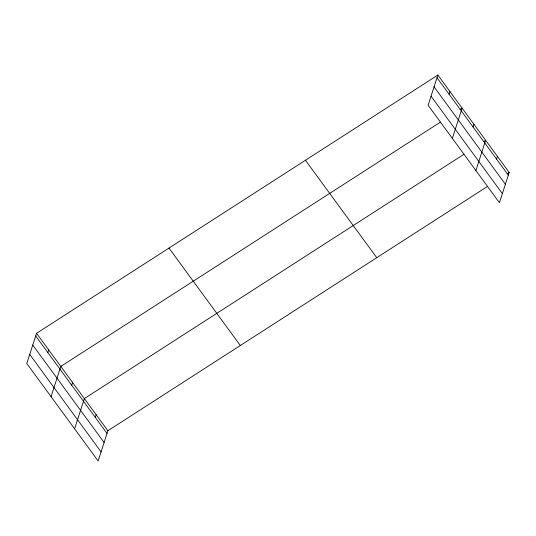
<?xml version="1.0" encoding="UTF-8"?>
<svg xmlns="http://www.w3.org/2000/svg" width="536" height="536" viewBox="0 0 536 536"><rect width="100%" height="100%" fill="white"/><g stroke="black" fill="none" stroke-linecap="round" stroke-linejoin="round"><path stroke-width="0.8" d="M437.865 75.033L428.103 105.264L499.438 202.702L509.2 172.471L437.865 75.033L36.562 333.298L26.8 363.529L98.135 460.967L107.897 430.736L487.479 186.448M47.825 352.554L48.689 349.867M51.054 396.66L60.816 366.43L440.398 122.141M71.724 385.196L72.588 382.51M74.598 428.813L84.36 398.583L463.942 154.294M95.261 417.35L96.132 414.663M449.121 94.282L449.992 91.596M452.357 138.389L462.119 108.158L460.015 109.511M473.02 126.925L473.891 124.238M475.894 170.542L485.656 140.318L483.559 141.672M496.564 159.078L497.428 156.391M507.096 173.825L509.2 172.471M436.994 77.72L508.336 175.158M434.06 86.805L505.394 184.243M431.038 96.172L502.373 193.61M305.433 160.264L376.768 257.702M168.994 248.074L240.329 345.512M36.562 333.298L107.897 430.736M35.698 335.985L107.033 433.423M32.763 345.077L104.098 442.515M29.735 354.443L101.07 451.882"/></g></svg>
